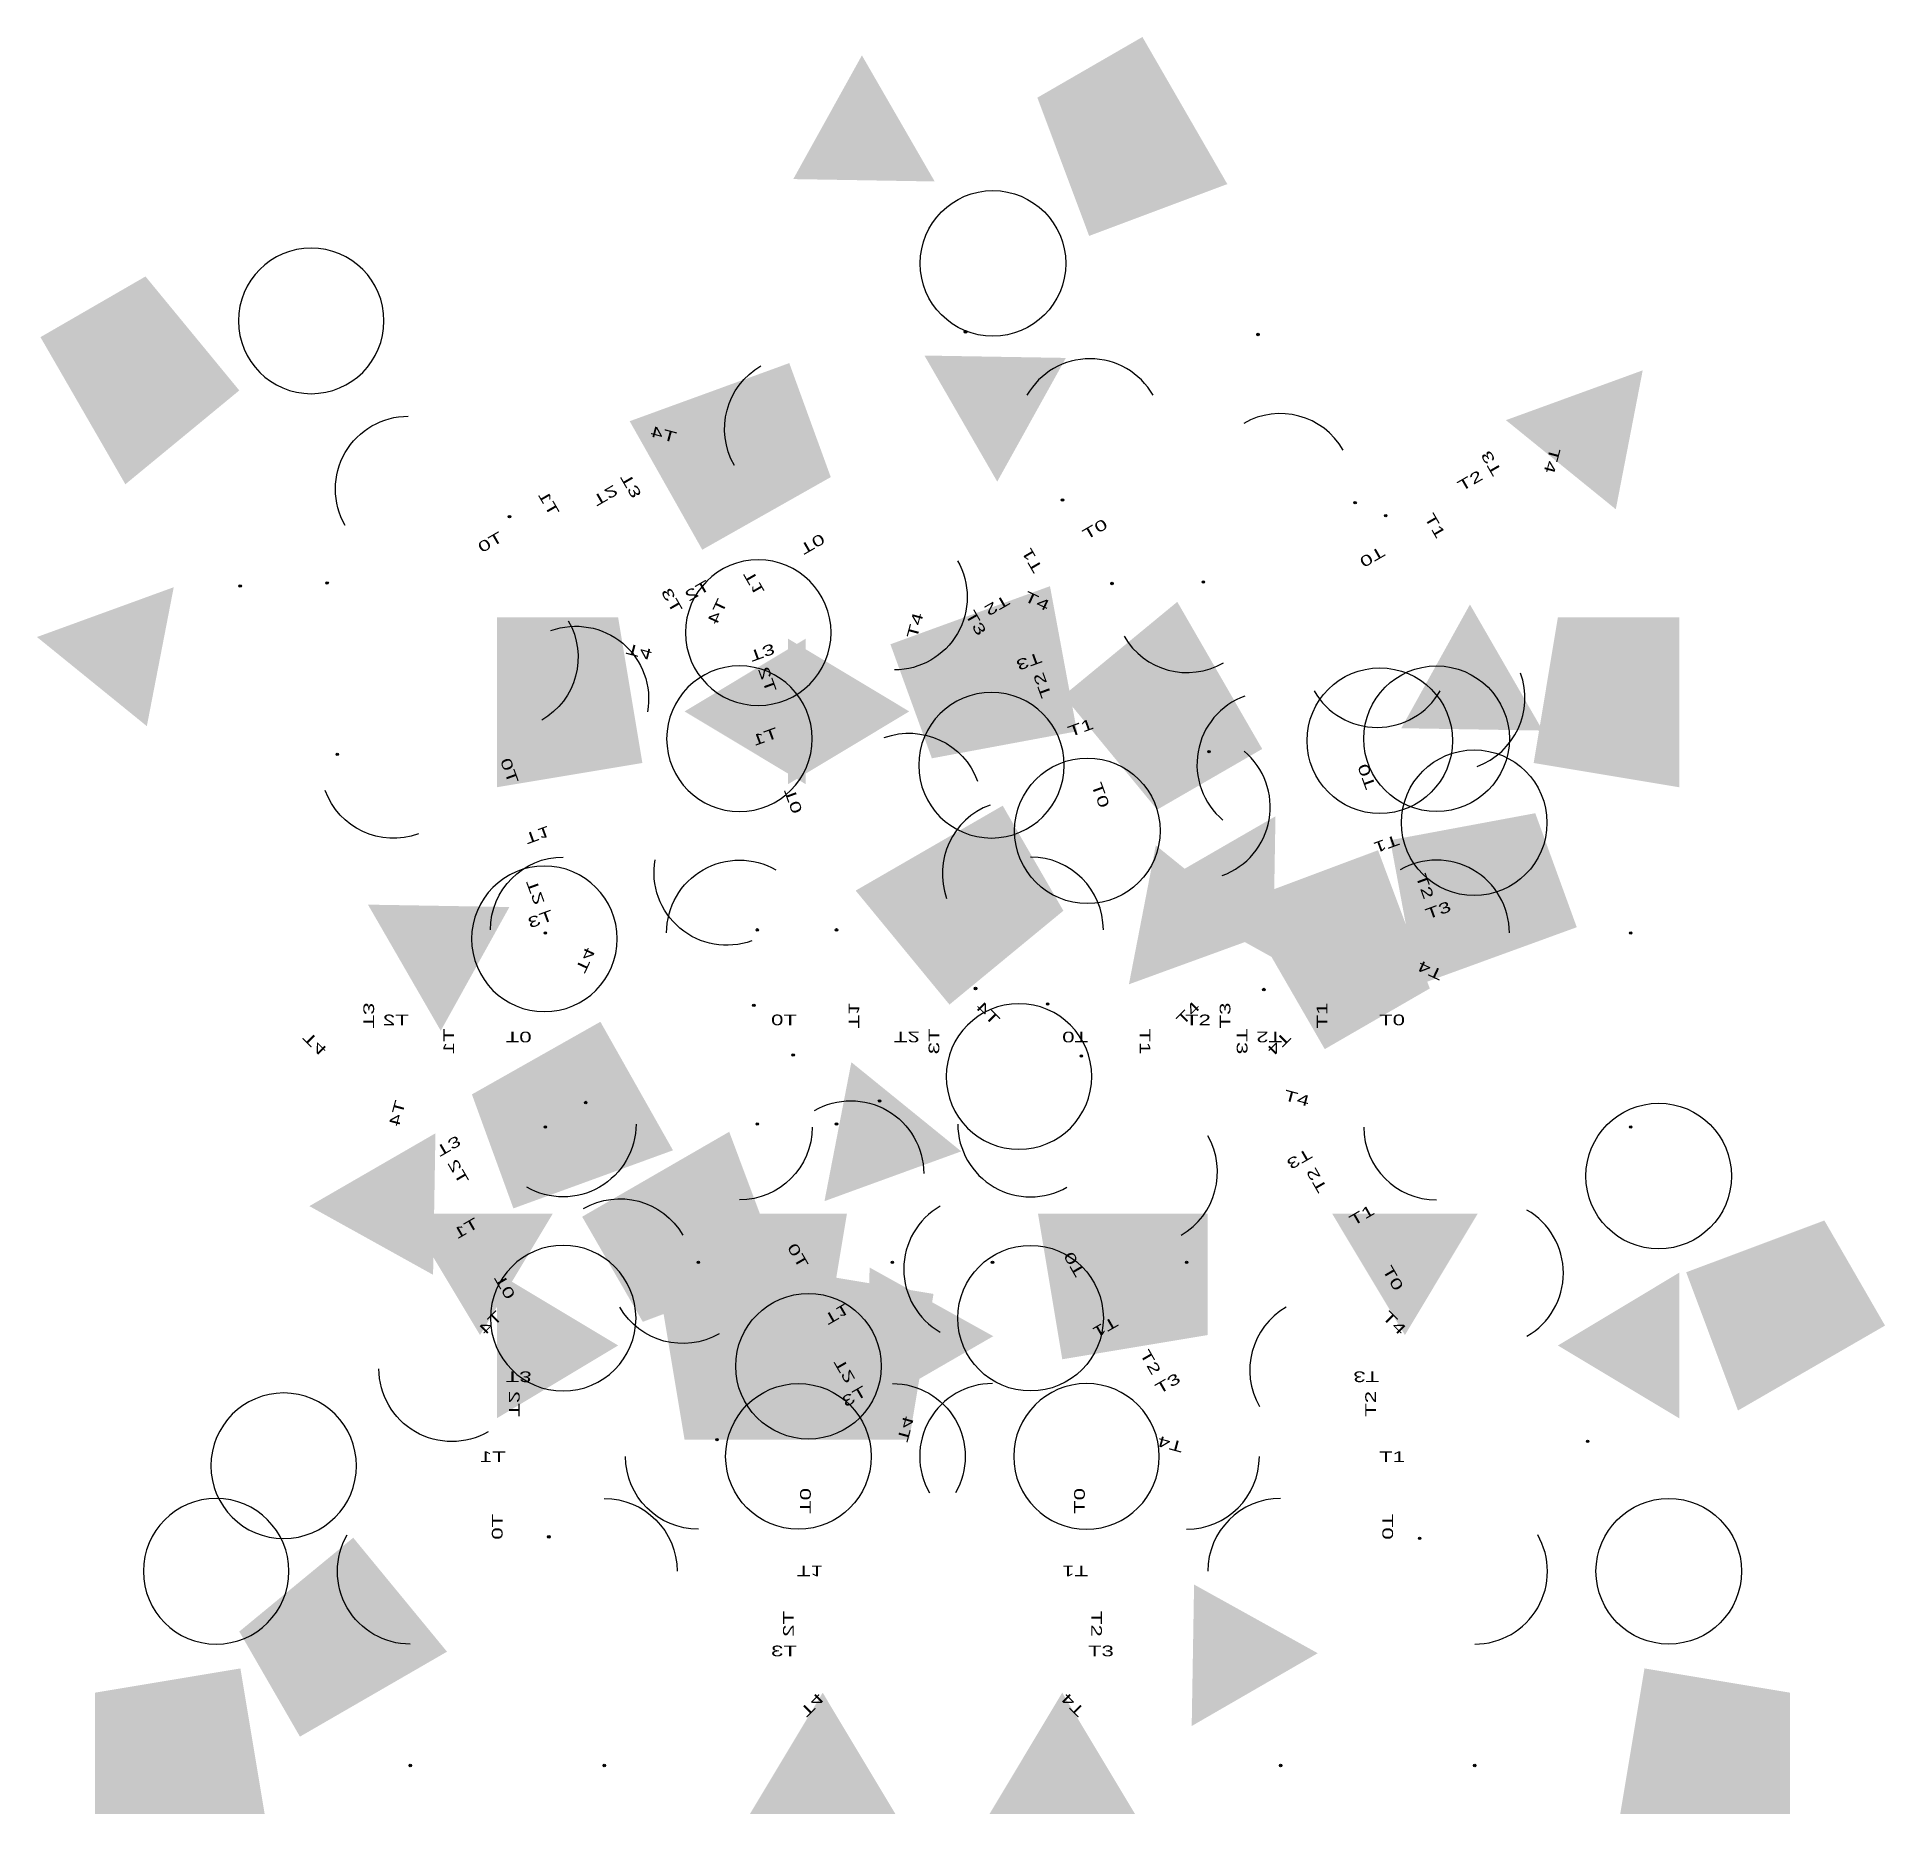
# Model space of a CAD drawing. Units: millimetres at full size, sheet at 1:200. Extents: x -39261 to 36915, y -40000 to 33220.
import ezdxf
from ezdxf.enums import TextEntityAlignment as Align

# ---------------------------------------------------------------- set-up
doc = ezdxf.new("R2010")
doc.units = ezdxf.units.MM
doc.header["$LTSCALE"] = 200
doc.header["$PDMODE"] = 32
doc.header["$PDSIZE"] = 100
doc.layers.add('0-0_\u3000本体', color=7, linetype='Continuous')
doc.layers.add('0-8_門型柱部', color=7, linetype='Continuous')
doc.styles.add('@', font='')
doc.styles.get('@').set_extended_font_data('@')

# ---------------------------------------------------------------- blocks, each defined once
blk = doc.blocks.new('BLK')
at = {"layer": '0-0_\u3000本体', "color": 6}
blk.add_circle((11937.5, -2368.1), 3000, dxfattribs=at)
at = {"layer": '0-0_\u3000本体', "color": 3}
blk.add_arc((-4062.5, -2368.1), 3000, 90, 180, dxfattribs=at)
at = {"layer": '0-0_\u3000本体', "color": 2}
blk.add_arc((3937.5, -2368.1), 3000, 270, 30, dxfattribs=at)
at = {"layer": '0-0_\u3000本体', "color": 3}
blk.add_point((-4062.5, -10368.1), dxfattribs=at)
at = {"layer": '0-0_\u3000本体', "color": 2}
blk.add_point((3937.5, -10368.1), dxfattribs=at)
at = {"layer": '0-0_\u3000本体', "color": 6}
blk.add_solid([(9937.5, -12368.1), (16937.5, -12368.1), (10937.5, -6368.1), (16937.5, -7368.1)], dxfattribs=at)
at = {"layer": '0-0_\u3000本体', "color": 2}
blk.add_solid([(-16062.5, -12368.1), (-10062.5, -12368.1), (-13062.5, -7368.1)], dxfattribs=at)
at = {"layer": '0-0_\u3000本体', "style": '@', "width": 1.55}
for s, rotation, p in [('T4', 315, (0, 8000)), ('T3', 180, (0, 6000)), ('T2', 90, (0, 4000)), ('T0', 270, (0, 0))]:
    blk.add_text(s, height=439.9, rotation=rotation, dxfattribs=at).set_placement(p, align=Align.BOTTOM_LEFT)
blk.add_text('T1', height=439.9, dxfattribs=at).set_placement((0, 2000), align=Align.BOTTOM_LEFT)

msp = doc.modelspace()

# ---------------------------------------------------------------- block references
at = {"layer": '0-8_門型柱部', "xscale": -1, "yscale": -1}
for p, rotation in [((4062.5, 12368.1), 300), ((4062.5, 2368.1), 200), ((4062.5, -7631.9), 90), ((4062.5, -17631.9), 30)]:
    msp.add_blockref('BLK', p, dxfattribs=dict(at, rotation=rotation))
at = {"layer": '0-8_門型柱部', "yscale": -1}
for p, rotation in [((-7937.5, 12368.1), 300), ((-7937.5, 2368.1), 200), ((-7937.5, -7631.9), 90), ((-7937.5, -17631.9), 30)]:
    msp.add_blockref('BLK', p, dxfattribs=dict(at, rotation=rotation))
at = {"layer": '0-8_門型柱部', "xscale": -1}
for p, rotation in [((-19937.5, 12368.1), 300), ((-19937.5, 2368.1), 200), ((-19937.5, -7631.9), 90), ((-19937.5, -17631.9), 30)]:
    msp.add_blockref('BLK', p, dxfattribs=dict(at, rotation=rotation))
at = {"layer": '0-8_門型柱部'}
for p, rotation in [((16062.5, 12368.1), 300), ((16062.5, 2368.1), 200), ((16062.5, -7631.9), 90), ((16062.5, -17631.9), 30)]:
    msp.add_blockref('BLK', p, dxfattribs=dict(at, rotation=rotation))
at = {"layer": '0-8_門型柱部', "yscale": -1}
msp.add_blockref('BLK', (-7937.5, -27631.9), dxfattribs=at)
at = {"layer": '0-8_門型柱部', "xscale": -1, "yscale": -1}
msp.add_blockref('BLK', (4062.5, -27631.9), dxfattribs=at)
at = {"layer": '0-8_門型柱部', "xscale": -1}
msp.add_blockref('BLK', (-19937.5, -27631.9), dxfattribs=at)
at = {"layer": '0-8_門型柱部'}
msp.add_blockref('BLK', (16062.5, -27631.9), dxfattribs=at)

doc.saveas('drawing.dxf')
